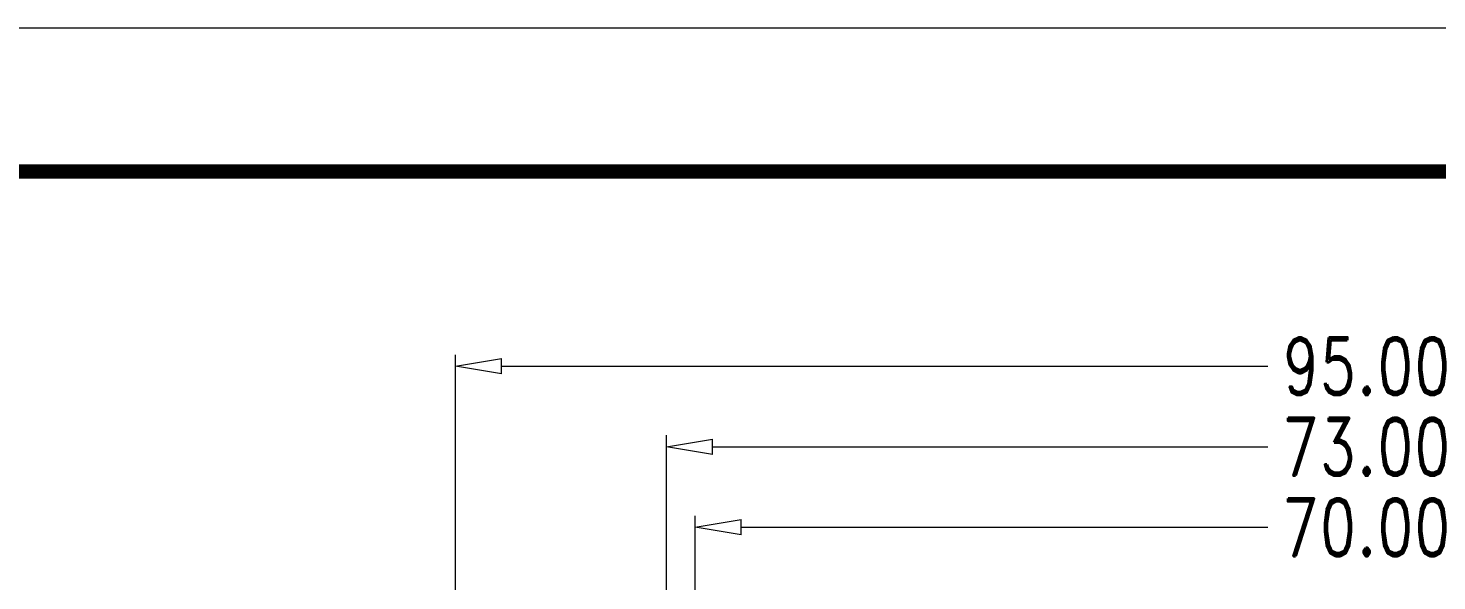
# Model space of a CAD drawing. Header units: millimetres. Extents: x 3219 to 3653, y 1046 to 1347.
# Drawn here: x 3518.4 to 3591.8, y 1318.3 to 1347.1 of the extents above; entities that cross this region are included whole.
import ezdxf

# ---------------------------------------------------------------- set-up
doc = ezdxf.new("R2010")
doc.units = ezdxf.units.MM
doc.layers.add('dim', color=82, linetype='Continuous', lineweight=9)
doc.layers.add('from', color=7, linetype='Continuous', lineweight=13)
doc.styles.add('ROMAND', font='romand.shx', dxfattribs={"width": 0.75, "bigfont": 'gbcbig.shx'})
doc.dimstyles.new('YanXiu', dxfattribs={"dimtxt": 2.5, "dimasz": 2.2, "dimexe": 1, "dimexo": 0, "dimgap": 0.66, "dimtad": 0, "dimzin": 1, "dimdsep": 46, "dimtxsty": 'ROMAND', "dimblk": 'CLOSEDBLANK', "dimcen": 0, "dimclrd": 3, "dimclre": 3, "dimclrt": 7, "dimazin": 0, "dimtfac": 1, "dimtofl": 0, "dimtmove": 0, "dimatfit": 3, "dimldrblk": 'CLOSEDBLANK', "dimfxl": 1, "dimlwd": 5, "dimlwe": 5, "dimarcsym": 0})

# ---------------------------------------------------------------- blocks, each defined once
blk = doc.blocks.new('_ClosedBlank')
at = {"color": 0, "linetype": 'ByBlock', "lineweight": -2}
for p, q in [((-1, 0.167), (0, 0)), ((-1, 0.167), (-1, -0.167)), ((0, 0), (-1, -0.167))]:
    blk.add_line(p, q, dxfattribs=at)
blk = doc.blocks.new('*D39')
at = {"layer": 'Defpoints', "color": 0}
for p in [(3314.529, 814.883), (3241.529, 781.903), (3314.529, 781.903)]:
    blk.add_point(p, dxfattribs=at)
at = {"layer": 'dim', "color": 3, "lineweight": 5}
for p, q in [((3241.529, 781.903), (3241.529, 815.483)), ((3314.529, 781.903), (3314.529, 815.483)), ((3243.929, 814.883), (3272.875, 814.883)), ((3312.129, 814.883), (3283.182, 814.883))]:
    blk.add_line(p, q, dxfattribs=at)
at = {"layer": 'dim', "color": 3, "lineweight": 5, "xscale": 2.4, "yscale": 2.4, "zscale": 2.4, "rotation": 180}
blk.add_blockref('_ClosedBlank', (3241.529, 814.883), dxfattribs=at)
at = {"layer": 'dim', "color": 3, "lineweight": 5, "xscale": 2.4, "yscale": 2.4, "zscale": 2.4}
blk.add_blockref('_ClosedBlank', (3314.529, 814.883), dxfattribs=at)
at = {"layer": 'dim', "color": 7, "insert": (3278.029, 814.883), "char_height": 3, "attachment_point": 5, "style": 'ROMAND'}
blk.add_mtext('73.00', dxfattribs=at)
blk = doc.blocks.new('*D40')
at = {"layer": 'Defpoints', "color": 0}
for p in [(3313.029, 810.683), (3243.029, 800.093), (3313.029, 800.093)]:
    blk.add_point(p, dxfattribs=at)
at = {"layer": 'dim', "color": 3, "lineweight": 5}
for p, q in [((3243.029, 800.093), (3243.029, 811.283)), ((3313.029, 800.093), (3313.029, 811.283)), ((3245.429, 810.683), (3272.875, 810.683)), ((3310.629, 810.683), (3283.182, 810.683))]:
    blk.add_line(p, q, dxfattribs=at)
at = {"layer": 'dim', "color": 3, "lineweight": 5, "xscale": 2.4, "yscale": 2.4, "zscale": 2.4, "rotation": 180}
blk.add_blockref('_ClosedBlank', (3243.029, 810.683), dxfattribs=at)
at = {"layer": 'dim', "color": 3, "lineweight": 5, "xscale": 2.4, "yscale": 2.4, "zscale": 2.4}
blk.add_blockref('_ClosedBlank', (3313.029, 810.683), dxfattribs=at)
at = {"layer": 'dim', "color": 7, "insert": (3278.029, 810.683), "char_height": 3, "attachment_point": 5, "style": 'ROMAND'}
blk.add_mtext('70.00', dxfattribs=at)
blk = doc.blocks.new('*D41')
at = {"layer": 'Defpoints', "color": 0}
for p in [(3325.529, 819.083), (3230.529, 794.071), (3325.529, 794.071)]:
    blk.add_point(p, dxfattribs=at)
at = {"layer": 'dim', "color": 3, "lineweight": 5}
for p, q in [((3230.529, 794.071), (3230.529, 819.683)), ((3325.529, 794.071), (3325.529, 819.683)), ((3232.929, 819.083), (3272.875, 819.083)), ((3323.129, 819.083), (3283.182, 819.083))]:
    blk.add_line(p, q, dxfattribs=at)
at = {"layer": 'dim', "color": 3, "lineweight": 5, "xscale": 2.4, "yscale": 2.4, "zscale": 2.4, "rotation": 180}
blk.add_blockref('_ClosedBlank', (3230.529, 819.083), dxfattribs=at)
at = {"layer": 'dim', "color": 3, "lineweight": 5, "xscale": 2.4, "yscale": 2.4, "zscale": 2.4}
blk.add_blockref('_ClosedBlank', (3325.529, 819.083), dxfattribs=at)
at = {"layer": 'dim', "color": 7, "insert": (3278.029, 819.083), "char_height": 3, "attachment_point": 5, "style": 'ROMAND'}
blk.add_mtext('95.00', dxfattribs=at)
blk = doc.blocks.new('*u49')
at = {"layer": 'dim'}
for base, p1, p2, picture, middle in [((47.5, 89.491), (-47.5, 64.478), (47.5, 64.478), '*D41', (0, 89.491)), ((36.5, 85.291), (-36.5, 52.31), (36.5, 52.31), '*D39', (0, 85.291)), ((35, 81.091), (-35, 70.5), (35, 70.5), '*D40', (0, 81.091))]:
    dim = blk.add_linear_dim(base=base, p1=p1, p2=p2, dimstyle='YanXiu', override={"dimtxt": 3, "dimasz": 2.4, "dimexe": 0.5997, "dimgap": 0.5997}, dxfattribs=at)
    dim.commit()
    dim.dimension.update_dxf_attribs({"geometry": picture, "text_midpoint": middle, "insert": (-3278.029, -729.593)})

msp = doc.modelspace()

# ---------------------------------------------------------------- linework, layer by layer
at = {"layer": 'from'}
msp.add_lwpolyline([(3219.379, 1045.566), (3653.364, 1045.566), (3653.364, 1347.146), (3219.379, 1347.146)], close=True, dxfattribs=at)
at = {"layer": 'from', "const_width": 0.748}
msp.add_lwpolyline([(3226.859, 1053.045), (3226.859, 1339.667), (3645.885, 1339.667), (3645.885, 1053.045), (3226.859, 1053.045)], dxfattribs=at)

# ---------------------------------------------------------------- block references
at = {"layer": 'from'}
msp.add_blockref('*u49', (3588.184, 1240.031), dxfattribs=at)

doc.saveas('drawing.dxf')
